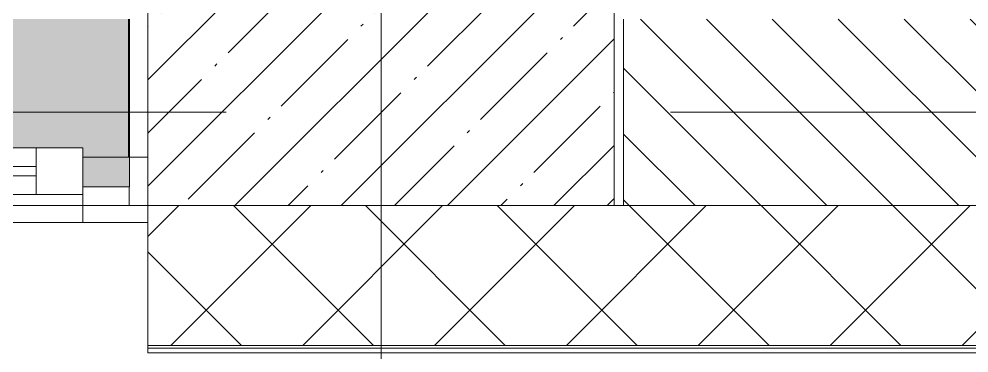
# Model space of a CAD drawing. Header units: millimetres. Extents: x 315 to 209858, y -8553 to 29000.
# Drawn here: x 21905 to 22923, y -258 to 100 of the extents above; entities that cross this region are included whole.
import ezdxf

# ---------------------------------------------------------------- set-up
doc = ezdxf.new("R2010")
doc.units = ezdxf.units.MM
doc.linetypes.add('Осевая', pattern=[3175, 635, -476.25, 1587.5, -476.25])
for name, color, linetype, lineweight in [('A-GLAZ', 7, 'Continuous', 9), ('A-GLAZ-1', 7, 'Continuous', 13), ('A-WALL', 7, 'Continuous', 9), ('I-WALL', 7, 'Continuous', 9), ('S-COLS', 7, 'Continuous', 9), ('Знаки', 7, 'Continuous', 9), ('Оси', 7, 'Continuous', 9), ('Оси-2', 7, 'Осевая', 9)]:
    doc.layers.add(name, color=color, linetype=linetype, lineweight=lineweight)
for name, color, linetype, lineweight, true_color in [('A-WALL-1', 9, 'Continuous', 9, 0x808080), ('A-WALL-FNSH-1', 9, 'Continuous', 9, 0x808080), ('S-COLS-1', 9, 'Continuous', 9, 0x808080)]:
    doc.layers.add(name, color=color, linetype=linetype, lineweight=lineweight, true_color=true_color)

# ---------------------------------------------------------------- blocks, each defined once
blk = doc.blocks.new('BSC_Колонна _Прямоугольная - 500х500-V8-План устройствa полов 2 этажа в осях 12-23')
at = {"layer": 'S-COLS'}
h = blk.add_hatch(dxfattribs=at)
h.set_pattern_fill('FP_9', color=256, style=0, pattern_type=2)
h.set_pattern_definition([(45, (-52160, -150), (-57.02463, 57.02463), []), (45, (-52102.975, -150), (-57.02463, 57.02463), [100.806, -20.161, 3.353, -16.808])])
h.paths.add_polyline_path([(-250, -250), (250, -250), (250, 250), (-250, 250), (-250, -105.7)])
at = {"layer": 'S-COLS-1'}
for p, q in [((250, 250), (-250, 250)), ((-250, 250), (-250, -250)), ((250, -250), (250, 250)), ((-250, -250), (250, -250))]:
    blk.add_line(p, q, dxfattribs=at)
blk = doc.blocks.new('120_Окно_СКБ_2Ст - 120_Окно_СКБ_2Ст 3100х2500 _мал_ створка слева-2_-V21-План устройствa полов 2 этажа в осях 12-23')
at = {"layer": 'A-GLAZ'}
for p, q in [((1550, -57), (-1550, -57)), ((-1430, -107), (-770, -107)), ((-770, -117), (-1430, -117)), ((-1550, -127), (-1530.2, -127))]:
    blk.add_line(p, q, dxfattribs=at)
at = {"layer": 'A-GLAZ-1'}
for p, q in [((-1550, -127), (-1550, -57)), ((-1550, -57), (-1480, -57)), ((-1480, -57), (-1480, -127)), ((-720, -87), (-1480, -87)), ((-1480, -87), (-1480, -137)), ((-1430, -137), (-1430, -87)), ((-1480, -127), (-1550, -127)), ((-1480, -137), (-720, -137))]:
    blk.add_line(p, q, dxfattribs=at)
blk = doc.blocks.new('Зашивка радиатора_ с перфорацией М6 - Зашивка радиатора_ с перфорацией М6-V59-План устройствa полов 2 этажа в осях 12-23')
at = {"layer": 'Знаки'}
blk.add_hatch(color=256, dxfattribs=at).paths.add_polyline_path([(2640.2, 380), (2640.2, 338.2), (510.2, 338.2), (510.2, 380), (440.2, 380), (440.2, 338.2), (-319.8, 338.2), (-319.8, 380), (-370, 380), (-369.8, 200.2), (2690, 200.2), (2690, 380)])
for p, q in [((-319.8, 380), (-370, 380)), ((-370, 380), (-370, 200.2))]:
    blk.add_line(p, q, dxfattribs=at)

msp = doc.modelspace()

# ---------------------------------------------------------------- hatches: boundary and pattern name
at = {"layer": 'A-WALL'}
h = msp.add_hatch(dxfattribs=at)
h.set_pattern_fill('FP_20', color=256, style=0, pattern_type=2)
h.set_pattern_definition([(135, (-29867.154, 0), (-35.35534, -35.35534), [])])
h.paths.add_polyline_path([(22552.8, -100), (23442.8, -100), (23442.8, 100), (22552.8, 100)])
h = msp.add_hatch(dxfattribs=at)
h.set_pattern_fill('FP_21', color=256, style=0, pattern_type=2)
h.set_pattern_definition([(45, (-29867.15, 0), (-70.71068, 70.71068), []), (135, (-29867.15, 0), (-70.71068, -70.71068), [])])
h.paths.add_polyline_path([(45739.4, -250), (45832.8, -250), (45832.8, -100), (41692.8, -100), (41692.8, -250), (45007.7, -250)])
h.paths.add_polyline_path([(37192.8, -250), (40792.8, -250), (40792.8, -100), (37192.8, -100), (37192.8, -245.2)])
h.paths.add_polyline_path([(36228, -250), (36292.8, -250), (36292.8, -100), (35292.8, -100), (35292.8, -250), (36042.8, -250)])
h.paths.add_polyline_path([(32192.8, -250), (32192.8, -100), (31042.8, -100), (31042.8, -250), (31838.1, -250)])
h.paths.add_polyline_path([(28911.5, -250), (28942.8, -250), (28942.8, -100), (28192.8, -100), (28192.8, -250)])
h.paths.add_polyline_path([(26716.5, -250), (27292.8, -250), (27292.8, -100), (26542.8, -100), (26542.8, -250)])
h.paths.add_polyline_path([(23442.8, -250), (23442.8, -100), (22042.8, -100), (22042.8, -250), (23058.3, -250)])
h.paths.add_polyline_path([(9692.8, -250), (9692.8, -100), (8875.5, -100), (8875.5, -250), (9157, -250)])
h.paths.add_polyline_path([(18668.4, -250), (18942.8, -250), (18942.8, -100), (17542.8, -100), (17542.8, -250), (17936.8, -250)])
h.paths.add_polyline_path([(15069.2, -250), (15442.8, -250), (15442.8, -100), (15069.2, -100), (15069.2, -245.2)])
h.paths.add_polyline_path([(13546.9, -250), (14169.2, -250), (14169.2, -100), (12792.8, -100), (12792.8, -250), (12815.2, -250)])

# ---------------------------------------------------------------- linework, layer by layer
for p, q in [((22022.8, -100), (22022.8, -79.8)), ((22552.8, -100), (23442.8, -100)), ((22042.8, -250), (23442.8, -250)), ((22042.8, -253), (23442.8, -253))]:
    msp.add_line(p, q, dxfattribs=at)
at = {"layer": 'A-WALL-1'}
for p, q in [((22552.8, 100), (22552.8, -100)), ((22042.8, -100), (22042.8, -250)), ((22552.8, -100), (22542.8, -100))]:
    msp.add_line(p, q, dxfattribs=at)
at = {"layer": 'A-WALL-FNSH-1'}
for p, q in [((22021.8, 100), (22021.8, -48)), ((22022.8, -48), (22022.8, 100)), ((22021.8, -48), (22022.8, -48)), ((22042.8, -250), (22042.8, -258)), ((22042.8, -258), (23442.8, -258))]:
    msp.add_line(p, q, dxfattribs=at)
at = {"layer": 'I-WALL'}
for p, q in [((22042.8, -48), (22023.1, -48)), ((22042.8, -100), (18942.8, -100))]:
    msp.add_line(p, q, dxfattribs=at)
at = {"layer": 'Оси'}
msp.add_line((22292.8, -1906.3), (22292.8, 593.7), dxfattribs=at)
at = {"layer": 'Оси-2'}
msp.add_line((8791.8, 0), (52332.8, 0), dxfattribs=at)

# ---------------------------------------------------------------- block references
at = {"layer": 'A-GLAZ', "rotation": 180}
msp.add_blockref('120_Окно_СКБ_2Ст - 120_Окно_СКБ_2Ст 3100х2500 _мал_ створка слева-2_-V21-План устройствa полов 2 этажа в осях 12-23', (20492.8, -175), dxfattribs=at)
at = {"layer": 'S-COLS'}
msp.add_blockref('BSC_Колонна _Прямоугольная - 500х500-V8-План устройствa полов 2 этажа в осях 12-23', (22292.8, 150), dxfattribs=at)
at = {"layer": 'Знаки', "rotation": 180}
msp.add_blockref('Зашивка радиатора_ с перфорацией М6 - Зашивка радиатора_ с перфорацией М6-V59-План устройствa полов 2 этажа в осях 12-23', (21653.1, 300.2), dxfattribs=at)

doc.saveas('drawing.dxf')
